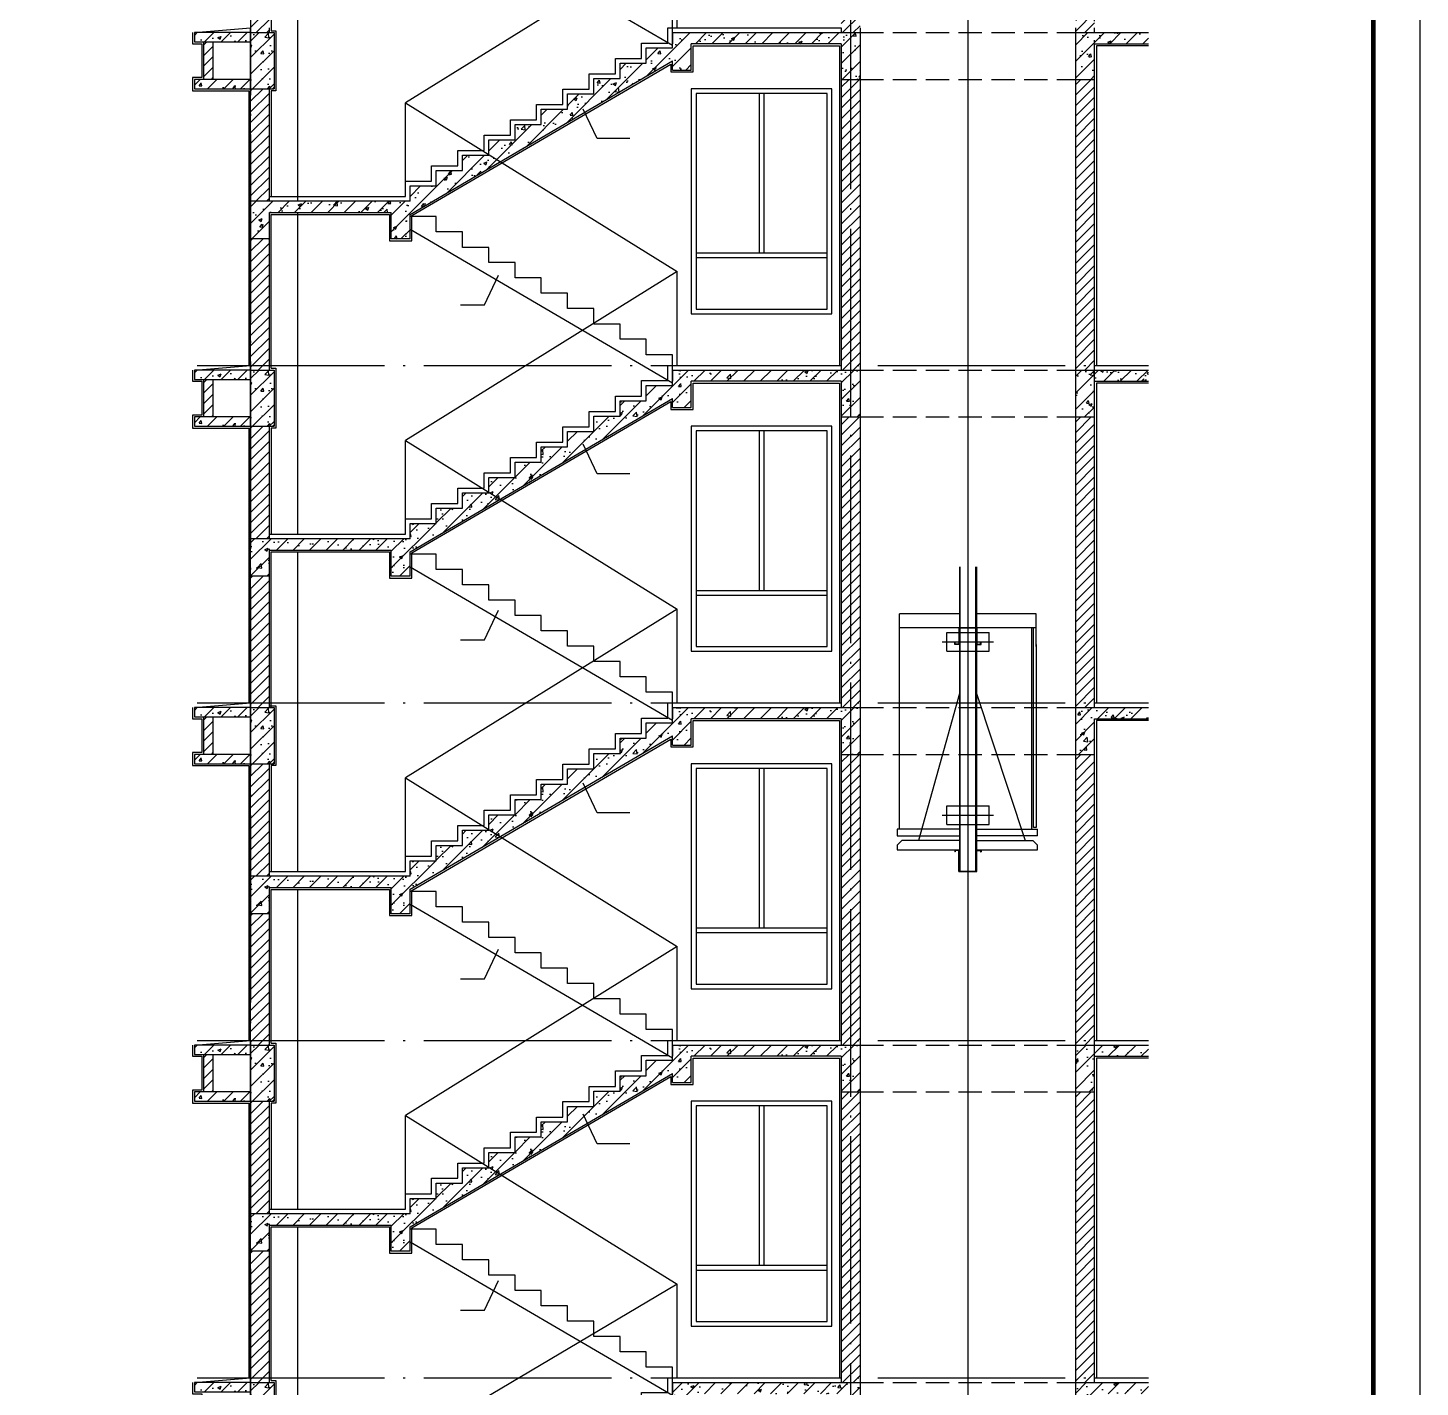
# Model space of a CAD drawing. Extents: x 299218 to 746073, y -331171 to -40619.
# Drawn here: x 615566 to 630416, y -316247 to -301747 of the extents above; entities that cross this region are included whole.
import ezdxf

# ---------------------------------------------------------------- set-up
doc = ezdxf.new("R2010")
doc.units = 0
doc.header["$LTSCALE"] = 1000
doc.header["$MEASUREMENT"] = 0
doc.linetypes.add('DASH', pattern=[0.35, 0.25, -0.1])
doc.linetypes.add('DOTE', pattern=[2.42, 2, -0.2, 0.02, -0.2])
for name, color, linetype in [('DOTE', 1, 'Continuous'), ('FIT', 1, 'Continuous'), ('PUB_TEXT', 7, 'Continuous'), ('PUB_TITLE', 4, 'Continuous'), ('S_STAIR', 2, 'Continuous'), ('WALL', 4, 'Continuous')]:
    doc.layers.add(name, color=color, linetype=linetype)
pattern_1 = [(45, (1249529.02, -253021.1), (-88.388348, 88.388348), []), (50, (1249529.02, -253021.1), (358.63009, -31.37607), [37.5, -412.5]), (355, (1249529.02, -253021.1), (-69.37567, 376.09607), [30, -330]), (100.4514, (1249558.9, -253023.7), (289.2547, 344.71977), [31.8701, -350.57106]), (46.1842, (1249529.02, -252921.1), (533.62052, -82.7595), [56.25, -618.75]), (96.6356, (1249573.5, -252928), (467.33135, 487.05894), [47.80514, -525.8565]), (351.1842, (1249529, -252921.1), (467.33097, 487.0593), [45, -495]), (21, (1249579.02, -252946.1), (298.45353, -201.30945), [37.5, -412.5]), (326, (1249579.02, -252946.1), (121.65767, 362.57502), [30, -330]), (71.4514, (1249603.9, -252962.88), (420.11131, 161.26525), [31.8701, -350.57106]), (37.5, (1249529.02, -253021.1), (6.079928, 166.446927), [0, -326, 0, -335, 0, -331.25]), (7.5, (1249529.02, -253021.1), (131.53477, 197.205856), [0, -191, 0, -318.5, 0, -126.25]), (327.5, (1249417.52, -253021.1), (266.911218, -11.277436), [0, -125, 0, -390, 0, -517.5]), (317.5, (1249367.52, -253021.1), (291.593085, 50.05249), [0, -162.5, 0, -259, 0, -367.5])]
pattern_2 = [(45, (1249529.02, -249421.1), (-88.388348, 88.388348), []), (50, (1249529.02, -249421.1), (358.63009, -31.37607), [37.5, -412.5]), (355, (1249529.02, -249421.1), (-69.37567, 376.09607), [30, -330]), (100.4514, (1249558.9, -249423.7), (289.2547, 344.71977), [31.8701, -350.57106]), (46.1842, (1249529.02, -249321.1), (533.62052, -82.7595), [56.25, -618.75]), (96.6356, (1249573.5, -249328), (467.33135, 487.05894), [47.80514, -525.8565]), (351.1842, (1249529, -249321.1), (467.33097, 487.0593), [45, -495]), (21, (1249579.02, -249346.1), (298.45353, -201.30945), [37.5, -412.5]), (326, (1249579.02, -249346.1), (121.65767, 362.57502), [30, -330]), (71.4514, (1249603.9, -249362.88), (420.11131, 161.26525), [31.8701, -350.57106]), (37.5, (1249529.02, -249421.1), (6.079928, 166.446927), [0, -326, 0, -335, 0, -331.25]), (7.5, (1249529.02, -249421.1), (131.53477, 197.205856), [0, -191, 0, -318.5, 0, -126.25]), (327.5, (1249417.52, -249421.1), (266.911218, -11.277436), [0, -125, 0, -390, 0, -517.5]), (317.5, (1249367.52, -249421.1), (291.593085, 50.05249), [0, -162.5, 0, -259, 0, -367.5])]
pattern_3 = [(45, (1249529.02, -245821.1), (-88.388348, 88.388348), []), (50, (1249529.02, -245821.1), (358.63009, -31.37607), [37.5, -412.5]), (355, (1249529.02, -245821.1), (-69.37567, 376.09607), [30, -330]), (100.4514, (1249558.9, -245823.7), (289.2547, 344.71977), [31.8701, -350.57106]), (46.1842, (1249529.02, -245721.1), (533.62052, -82.7595), [56.25, -618.75]), (96.6356, (1249573.5, -245728), (467.33135, 487.05894), [47.80514, -525.8565]), (351.1842, (1249529, -245721.1), (467.33097, 487.0593), [45, -495]), (21, (1249579.02, -245746.1), (298.45353, -201.30945), [37.5, -412.5]), (326, (1249579.02, -245746.1), (121.65767, 362.57502), [30, -330]), (71.4514, (1249603.9, -245762.88), (420.11131, 161.26525), [31.8701, -350.57106]), (37.5, (1249529.02, -245821.1), (6.079928, 166.446927), [0, -326, 0, -335, 0, -331.25]), (7.5, (1249529.02, -245821.1), (131.53477, 197.205856), [0, -191, 0, -318.5, 0, -126.25]), (327.5, (1249417.52, -245821.1), (266.911218, -11.277436), [0, -125, 0, -390, 0, -517.5]), (317.5, (1249367.52, -245821.1), (291.593085, 50.05249), [0, -162.5, 0, -259, 0, -367.5])]
pattern_4 = [(45, (1249529.02, -242221.1), (-88.388348, 88.388348), []), (50, (1249529.02, -242221.1), (358.63009, -31.37607), [37.5, -412.5]), (355, (1249529.02, -242221.1), (-69.37567, 376.09607), [30, -330]), (100.4514, (1249558.9, -242223.7), (289.2547, 344.71977), [31.8701, -350.57106]), (46.1842, (1249529.02, -242121.1), (533.62052, -82.7595), [56.25, -618.75]), (96.6356, (1249573.5, -242128), (467.33135, 487.05894), [47.80514, -525.8565]), (351.1842, (1249529, -242121.1), (467.33097, 487.0593), [45, -495]), (21, (1249579.02, -242146.1), (298.45353, -201.30945), [37.5, -412.5]), (326, (1249579.02, -242146.1), (121.65767, 362.57502), [30, -330]), (71.4514, (1249603.9, -242162.88), (420.11131, 161.26525), [31.8701, -350.57106]), (37.5, (1249529.02, -242221.1), (6.079928, 166.446927), [0, -326, 0, -335, 0, -331.25]), (7.5, (1249529.02, -242221.1), (131.53477, 197.205856), [0, -191, 0, -318.5, 0, -126.25]), (327.5, (1249417.52, -242221.1), (266.911218, -11.277436), [0, -125, 0, -390, 0, -517.5]), (317.5, (1249367.52, -242221.1), (291.593085, 50.05249), [0, -162.5, 0, -259, 0, -367.5])]
pattern_5 = [(45, (1141337.69, -250485.7), (-88.388348, 88.388348), []), (50, (1141337.7, -250485.7), (358.63009, -31.37607), [37.5, -412.5]), (355, (1141337.7, -250485.7), (-69.37567, 376.09607), [30, -330]), (100.4514, (1141367.58, -250488.32), (289.2547, 344.71977), [31.8701, -350.57106]), (46.1842, (1141337.7, -250385.7), (533.62052, -82.7595), [56.25, -618.75]), (96.6356, (1141382.16, -250392.6), (467.33135, 487.05894), [47.80514, -525.8565]), (351.1842, (1141337.7, -250385.7), (467.331, 487.0593), [45, -495]), (21, (1141387.7, -250410.7), (298.45353, -201.30945), [37.5, -412.5]), (326, (1141387.7, -250410.7), (121.65767, 362.57502), [30, -330]), (71.4514, (1141412.56, -250427.48), (420.11131, 161.26525), [31.8701, -350.57106]), (37.5, (1141337.69, -250485.7), (6.079928, 166.446927), [0, -326, 0, -335, 0, -331.25]), (7.5, (1141337.69, -250485.7), (131.53477, 197.205856), [0, -191, 0, -318.5, 0, -126.25]), (327.5, (1141226.19, -250485.7), (266.911218, -11.277436), [0, -125, 0, -390, 0, -517.5]), (317.5, (1141176.2, -250485.7), (291.59308, 50.05249), [0, -162.5, 0, -259, 0, -367.5])]
pattern_6 = [(45, (1141337.69, -250485.706), (-56.126601, 56.126601), [])]
pattern_7 = [(45, (1141337.69, -254085.7), (-88.388348, 88.388348), []), (50, (1141337.7, -254085.7), (358.63009, -31.37607), [37.5, -412.5]), (355, (1141337.7, -254085.7), (-69.37567, 376.09607), [30, -330]), (100.4514, (1141367.58, -254088.32), (289.2547, 344.71977), [31.8701, -350.57106]), (46.1842, (1141337.7, -253985.7), (533.62052, -82.7595), [56.25, -618.75]), (96.6356, (1141382.16, -253992.6), (467.33135, 487.05894), [47.80514, -525.8565]), (351.1842, (1141337.7, -253985.7), (467.331, 487.0593), [45, -495]), (21, (1141387.7, -254010.7), (298.45353, -201.30945), [37.5, -412.5]), (326, (1141387.7, -254010.7), (121.65767, 362.57502), [30, -330]), (71.4514, (1141412.56, -254027.48), (420.11131, 161.26525), [31.8701, -350.57106]), (37.5, (1141337.69, -254085.7), (6.079928, 166.446927), [0, -326, 0, -335, 0, -331.25]), (7.5, (1141337.69, -254085.7), (131.53477, 197.205856), [0, -191, 0, -318.5, 0, -126.25]), (327.5, (1141226.19, -254085.7), (266.911218, -11.277436), [0, -125, 0, -390, 0, -517.5]), (317.5, (1141176.2, -254085.7), (291.59308, 50.05249), [0, -162.5, 0, -259, 0, -367.5])]
pattern_8 = [(45, (1141337.69, -246885.706), (-56.126601, 56.126601), [])]
pattern_9 = [(45, (1141337.69, -243285.706), (-56.126601, 56.126601), [])]
pattern_10 = [(45, (1141337.69, -239685.706), (-56.126601, 56.126601), [])]
pattern_11 = [(45, (1141337.69, -236085.706), (-56.126601, 56.126601), [])]

# ---------------------------------------------------------------- blocks, each defined once
blk = doc.blocks.new('T22')
h = blk.add_hatch()
h.set_pattern_fill('ANSI31', color=8, scale=50)
h.set_pattern_definition(pattern_11)
h.paths.add_polyline_path([(612475, -297727), (612275, -297727), (612275, -300777), (612275, -300827), (612475, -300827), (612475, -300777)])
h = blk.add_hatch()
h.set_pattern_fill('ANSI31', color=8, scale=50)
h.set_pattern_definition(pattern_11)
h.paths.add_polyline_path([(614975, -297727), (614775, -297727), (614775, -300777), (614775, -300827), (614975, -300827), (614975, -300777)])
h = blk.add_hatch()
h.set_pattern_fill('ANSI31', color=8, scale=50)
h.set_pattern_definition(pattern_6)
h.paths.add_polyline_path([(606175, -299427), (605975, -299427), (605975, -300777), (605975, -300827), (606175, -300827), (606175, -300777)])
h = blk.add_hatch()
h.set_pattern_fill('钢筋混凝土', color=8, scale=50)
h.set_pattern_definition(pattern_4)
h.paths.add_polyline_path([(605375, -300827), (605975, -300827), (605975, -300927), (605375, -300927)])
h = blk.add_hatch()
h.set_pattern_fill('钢筋混凝土', color=8, scale=50)
h.set_pattern_definition(pattern_5)
h.paths.add_polyline_path([(606225, -300827), (605975, -300827), (605975, -300927), (605975, -301427), (606225, -301427)])
h = blk.add_hatch()
h.set_pattern_fill('钢筋混凝土', color=8, scale=50)
h.set_pattern_definition(pattern_5)
h.paths.add_polyline_path([(607675, -302766), (610475, -301129), (610475, -301227), (610675, -301227), (610675, -300947), (612275, -300947), (612275, -301327), (612475, -301327), (612475, -300827), (612275, -300827), (610475, -300827), (610475, -300947), (610475, -300990), (610195, -300990), (610195, -301154), (609915, -301154), (609915, -301318), (609635, -301318), (609635, -301481), (609355, -301481), (609355, -301645), (609075, -301645), (609075, -301808), (608795, -301808), (608795, -301972), (608515, -301972), (608515, -302136), (608235, -302136), (608235, -302299), (607955, -302299), (607955, -302463), (607675, -302463), (607675, -302627), (606175, -302627), (605975, -302627), (605975, -303027), (606175, -303027), (606175, -302747), (607475, -302747), (607475, -303027), (607675, -303027)])
h = blk.add_hatch()
h.set_pattern_fill('钢筋混凝土', color=8, scale=50)
h.set_pattern_definition(pattern_5)
h.paths.add_polyline_path([(614975, -300947), (615552, -300947), (615552, -300827), (614975, -300827), (614775, -300827), (614775, -301327), (614975, -301327)])
h = blk.add_hatch()
h.set_pattern_fill('ANSI31', color=8, scale=50)
h.set_pattern_definition([(45, (1249529.02, -242221.1), (-56.126601, 56.126601), [])])
h.paths.add_polyline_path([(605475, -300927), (605575, -300927), (605575, -301327), (605475, -301327)])
h = blk.add_hatch()
h.set_pattern_fill('钢筋混凝土', color=8, scale=50)
h.set_pattern_definition(pattern_4)
h.paths.add_polyline_path([(605375, -301327), (605975, -301327), (605975, -301427), (605375, -301427)])
h = blk.add_hatch()
h.set_pattern_fill('ANSI31', color=8, scale=50)
h.set_pattern_definition(pattern_6)
h.paths.add_polyline_path([(606175, -301427), (605975, -301427), (605975, -302627), (606175, -302627)])
h = blk.add_hatch()
h.set_pattern_fill('ANSI31', color=8, scale=50)
h.set_pattern_definition(pattern_10)
h.paths.add_polyline_path([(612475, -301327), (612275, -301327), (612275, -304377), (612275, -304427), (612475, -304427), (612475, -304377)])
h = blk.add_hatch()
h.set_pattern_fill('ANSI31', color=8, scale=50)
h.set_pattern_definition(pattern_10)
h.paths.add_polyline_path([(614975, -301327), (614775, -301327), (614775, -304377), (614775, -304427), (614975, -304427), (614975, -304377)])
h = blk.add_hatch()
h.set_pattern_fill('ANSI31', color=8, scale=50)
h.set_pattern_definition([(45, (1141337.69, -252085.786), (-56.126601, 56.126601), [])])
h.paths.add_polyline_path([(606175, -303027), (605975, -303027), (605975, -304427), (606175, -304427)])
h = blk.add_hatch()
h.set_pattern_fill('钢筋混凝土', color=8, scale=50)
h.set_pattern_definition(pattern_3)
h.paths.add_polyline_path([(605375, -304427), (605975, -304427), (605975, -304527), (605375, -304527)])
h = blk.add_hatch()
h.set_pattern_fill('ANSI31', color=8, scale=50)
h.set_pattern_definition([(45, (1249529.02, -245821.1), (-56.126601, 56.126601), [])])
h.paths.add_polyline_path([(605475, -304527), (605575, -304527), (605575, -304927), (605475, -304927)])
h = blk.add_hatch()
h.set_pattern_fill('钢筋混凝土', color=8, scale=50)
h.set_pattern_definition([(45, (1141337.69, -243285.7), (-88.388348, 88.388348), []), (50, (1141337.7, -243285.7), (358.63009, -31.37607), [37.5, -412.5]), (355, (1141337.7, -243285.7), (-69.37567, 376.09607), [30, -330]), (100.4514, (1141367.58, -243288.32), (289.2547, 344.71977), [31.8701, -350.57106]), (46.1842, (1141337.7, -243185.7), (533.62052, -82.7595), [56.25, -618.75]), (96.6356, (1141382.16, -243192.6), (467.33135, 487.05894), [47.80514, -525.8565]), (351.1842, (1141337.7, -243185.7), (467.331, 487.0593), [45, -495]), (21, (1141387.7, -243210.7), (298.45353, -201.30945), [37.5, -412.5]), (326, (1141387.7, -243210.7), (121.65767, 362.57502), [30, -330]), (71.4514, (1141412.56, -243227.48), (420.11131, 161.26525), [31.8701, -350.57106]), (37.5, (1141337.69, -243285.7), (6.079928, 166.446927), [0, -326, 0, -335, 0, -331.25]), (7.5, (1141337.69, -243285.7), (131.53477, 197.205856), [0, -191, 0, -318.5, 0, -126.25]), (327.5, (1141226.19, -243285.7), (266.911218, -11.277436), [0, -125, 0, -390, 0, -517.5]), (317.5, (1141176.2, -243285.7), (291.59308, 50.05249), [0, -162.5, 0, -259, 0, -367.5])])
h.paths.add_polyline_path([(610475, -304729), (610475, -304827), (610675, -304827), (610675, -304547), (612275, -304547), (612275, -304927), (612475, -304927), (612475, -304427), (612275, -304427), (610475, -304427), (610475, -304547), (610475, -304590), (610195, -304590), (610195, -304754), (609915, -304754), (609915, -304918), (609635, -304918), (609635, -305081), (609355, -305081), (609355, -305245), (609075, -305245), (609075, -305408), (608795, -305408), (608795, -305572), (608515, -305572), (608515, -305736), (608235, -305736), (608235, -305899), (607955, -305899), (607955, -306063), (607675, -306063), (607675, -306227), (606175, -306227), (605975, -306227), (605975, -306627), (606175, -306627), (606175, -306347), (607475, -306347), (607475, -306627), (607675, -306627), (607675, -306366)])
h = blk.add_hatch()
h.set_pattern_fill('钢筋混凝土', color=8, scale=50)
h.set_pattern_definition(pattern_7)
h.paths.add_polyline_path([(606225, -304427), (605975, -304427), (605975, -304527), (605975, -305027), (606225, -305027)])
h = blk.add_hatch()
h.set_pattern_fill('钢筋混凝土', color=8, scale=50)
h.set_pattern_definition(pattern_5)
h.paths.add_polyline_path([(614975, -304547), (615552, -304547), (615552, -304427), (614975, -304427), (614775, -304427), (614775, -304927), (614975, -304927)])
h = blk.add_hatch()
h.set_pattern_fill('钢筋混凝土', color=8, scale=50)
h.set_pattern_definition(pattern_3)
h.paths.add_polyline_path([(605375, -304927), (605975, -304927), (605975, -305027), (605375, -305027)])
h = blk.add_hatch()
h.set_pattern_fill('ANSI31', color=8, scale=50)
h.set_pattern_definition(pattern_9)
h.paths.add_polyline_path([(612475, -304927), (612275, -304927), (612275, -307977), (612275, -308027), (612475, -308027), (612475, -307977)])
h = blk.add_hatch()
h.set_pattern_fill('ANSI31', color=8, scale=50)
h.set_pattern_definition(pattern_9)
h.paths.add_polyline_path([(614975, -304927), (614775, -304927), (614775, -307977), (614775, -308027), (614975, -308027), (614975, -307977)])
h = blk.add_hatch()
h.set_pattern_fill('ANSI31', color=8, scale=50)
h.set_pattern_definition([(45, (1141337.69, -254085.706), (-56.126601, 56.126601), [])])
h.paths.add_polyline_path([(606175, -305027), (605975, -305027), (605975, -306227), (606175, -306227)])
h = blk.add_hatch()
h.set_pattern_fill('ANSI31', color=8, scale=50)
h.set_pattern_definition([(45, (1141337.69, -255685.786), (-56.126601, 56.126601), [])])
h.paths.add_polyline_path([(606175, -306627), (605975, -306627), (605975, -308027), (606175, -308027)])
h = blk.add_hatch()
h.set_pattern_fill('钢筋混凝土', color=8, scale=50)
h.set_pattern_definition(pattern_2)
h.paths.add_polyline_path([(605375, -308027), (605975, -308027), (605975, -308127), (605375, -308127)])
h = blk.add_hatch()
h.set_pattern_fill('ANSI31', color=8, scale=50)
h.set_pattern_definition([(45, (1249529.02, -249421.1), (-56.126601, 56.126601), [])])
h.paths.add_polyline_path([(605475, -308127), (605575, -308127), (605575, -308527), (605475, -308527)])
h = blk.add_hatch()
h.set_pattern_fill('钢筋混凝土', color=8, scale=50)
h.set_pattern_definition([(45, (1141337.69, -246885.7), (-88.388348, 88.388348), []), (50, (1141337.7, -246885.7), (358.63009, -31.37607), [37.5, -412.5]), (355, (1141337.7, -246885.7), (-69.37567, 376.09607), [30, -330]), (100.4514, (1141367.58, -246888.32), (289.2547, 344.71977), [31.8701, -350.57106]), (46.1842, (1141337.7, -246785.7), (533.62052, -82.7595), [56.25, -618.75]), (96.6356, (1141382.16, -246792.6), (467.33135, 487.05894), [47.80514, -525.8565]), (351.1842, (1141337.7, -246785.7), (467.331, 487.0593), [45, -495]), (21, (1141387.7, -246810.7), (298.45353, -201.30945), [37.5, -412.5]), (326, (1141387.7, -246810.7), (121.65767, 362.57502), [30, -330]), (71.4514, (1141412.56, -246827.48), (420.11131, 161.26525), [31.8701, -350.57106]), (37.5, (1141337.69, -246885.7), (6.079928, 166.446927), [0, -326, 0, -335, 0, -331.25]), (7.5, (1141337.69, -246885.7), (131.53477, 197.205856), [0, -191, 0, -318.5, 0, -126.25]), (327.5, (1141226.19, -246885.7), (266.911218, -11.277436), [0, -125, 0, -390, 0, -517.5]), (317.5, (1141176.2, -246885.7), (291.59308, 50.05249), [0, -162.5, 0, -259, 0, -367.5])])
h.paths.add_polyline_path([(610475, -308329), (610475, -308427), (610675, -308427), (610675, -308147), (612275, -308147), (612275, -308527), (612475, -308527), (612475, -308027), (612275, -308027), (610475, -308027), (610475, -308147), (610475, -308190), (610195, -308190), (610195, -308354), (609915, -308354), (609915, -308518), (609635, -308518), (609635, -308681), (609355, -308681), (609355, -308845), (609075, -308845), (609075, -309008), (608795, -309008), (608795, -309172), (608515, -309172), (608515, -309336), (608235, -309336), (608235, -309499), (607955, -309499), (607955, -309663), (607675, -309663), (607675, -309827), (606175, -309827), (605975, -309827), (605975, -310227), (606175, -310227), (606175, -309947), (607475, -309947), (607475, -310227), (607675, -310227), (607675, -309966)])
h = blk.add_hatch()
h.set_pattern_fill('钢筋混凝土', color=8, scale=50)
h.set_pattern_definition([(45, (1141337.69, -257685.7), (-88.388348, 88.388348), []), (50, (1141337.7, -257685.7), (358.63009, -31.37607), [37.5, -412.5]), (355, (1141337.7, -257685.7), (-69.37567, 376.09607), [30, -330]), (100.4514, (1141367.58, -257688.32), (289.2547, 344.71977), [31.8701, -350.57106]), (46.1842, (1141337.7, -257585.7), (533.62052, -82.7595), [56.25, -618.75]), (96.6356, (1141382.16, -257592.6), (467.33135, 487.05894), [47.80514, -525.8565]), (351.1842, (1141337.7, -257585.7), (467.331, 487.0593), [45, -495]), (21, (1141387.7, -257610.7), (298.45353, -201.30945), [37.5, -412.5]), (326, (1141387.7, -257610.7), (121.65767, 362.57502), [30, -330]), (71.4514, (1141412.56, -257627.48), (420.11131, 161.26525), [31.8701, -350.57106]), (37.5, (1141337.69, -257685.7), (6.079928, 166.446927), [0, -326, 0, -335, 0, -331.25]), (7.5, (1141337.69, -257685.7), (131.53477, 197.205856), [0, -191, 0, -318.5, 0, -126.25]), (327.5, (1141226.19, -257685.7), (266.911218, -11.277436), [0, -125, 0, -390, 0, -517.5]), (317.5, (1141176.2, -257685.7), (291.59308, 50.05249), [0, -162.5, 0, -259, 0, -367.5])])
h.paths.add_polyline_path([(606225, -308027), (605975, -308027), (605975, -308127), (605975, -308627), (606225, -308627)])
h = blk.add_hatch()
h.set_pattern_fill('钢筋混凝土', color=8, scale=50)
h.set_pattern_definition(pattern_5)
h.paths.add_polyline_path([(614975, -308147), (615552, -308147), (615552, -308027), (614975, -308027), (614775, -308027), (614775, -308527), (614975, -308527)])
h = blk.add_hatch()
h.set_pattern_fill('钢筋混凝土', color=8, scale=50)
h.set_pattern_definition(pattern_2)
h.paths.add_polyline_path([(605375, -308527), (605975, -308527), (605975, -308627), (605375, -308627)])
h = blk.add_hatch()
h.set_pattern_fill('ANSI31', color=8, scale=50)
h.set_pattern_definition(pattern_8)
h.paths.add_polyline_path([(612475, -308527), (612275, -308527), (612275, -311577), (612275, -311627), (612475, -311627), (612475, -311577)])
h = blk.add_hatch()
h.set_pattern_fill('ANSI31', color=8, scale=50)
h.set_pattern_definition(pattern_8)
h.paths.add_polyline_path([(614975, -308527), (614775, -308527), (614775, -311577), (614775, -311627), (614975, -311627), (614975, -311577)])
h = blk.add_hatch()
h.set_pattern_fill('ANSI31', color=8, scale=50)
h.set_pattern_definition([(45, (1141337.69, -257685.706), (-56.126601, 56.126601), [])])
h.paths.add_polyline_path([(606175, -308627), (605975, -308627), (605975, -309827), (606175, -309827)])
h = blk.add_hatch()
h.set_pattern_fill('ANSI31', color=8, scale=50)
h.set_pattern_definition([(45, (1141337.69, -259285.786), (-56.126601, 56.126601), [])])
h.paths.add_polyline_path([(606175, -310227), (605975, -310227), (605975, -311627), (606175, -311627)])
h = blk.add_hatch()
h.set_pattern_fill('钢筋混凝土', color=8, scale=50)
h.set_pattern_definition(pattern_1)
h.paths.add_polyline_path([(605375, -311627), (605975, -311627), (605975, -311727), (605375, -311727)])
h = blk.add_hatch()
h.set_pattern_fill('钢筋混凝土', color=8, scale=50)
h.set_pattern_definition(pattern_5)
h.paths.add_polyline_path([(610475, -311929), (610475, -312027), (610675, -312027), (610675, -311747), (612275, -311747), (612275, -312127), (612475, -312127), (612475, -311627), (612275, -311627), (610475, -311627), (610475, -311747), (610475, -311790), (610195, -311790), (610195, -311954), (609915, -311954), (609915, -312118), (609635, -312118), (609635, -312281), (609355, -312281), (609355, -312445), (609075, -312445), (609075, -312608), (608795, -312608), (608795, -312772), (608515, -312772), (608515, -312936), (608235, -312936), (608235, -313099), (607955, -313099), (607955, -313263), (607675, -313263), (607675, -313427), (606175, -313427), (605975, -313427), (605975, -313827), (606175, -313827), (606175, -313547), (607475, -313547), (607475, -313827), (607675, -313827), (607675, -313566)])
h = blk.add_hatch()
h.set_pattern_fill('钢筋混凝土', color=8, scale=50)
h.set_pattern_definition([(45, (1141337.69, -261285.7), (-88.388348, 88.388348), []), (50, (1141337.7, -261285.7), (358.63009, -31.37607), [37.5, -412.5]), (355, (1141337.7, -261285.7), (-69.37567, 376.09607), [30, -330]), (100.4514, (1141367.58, -261288.32), (289.2547, 344.71977), [31.8701, -350.57106]), (46.1842, (1141337.7, -261185.7), (533.62052, -82.7595), [56.25, -618.75]), (96.6356, (1141382.16, -261192.6), (467.33135, 487.05894), [47.80514, -525.8565]), (351.1842, (1141337.7, -261185.7), (467.331, 487.0593), [45, -495]), (21, (1141387.7, -261210.7), (298.45353, -201.30945), [37.5, -412.5]), (326, (1141387.7, -261210.7), (121.65767, 362.57502), [30, -330]), (71.4514, (1141412.56, -261227.48), (420.11131, 161.26525), [31.8701, -350.57106]), (37.5, (1141337.69, -261285.7), (6.079928, 166.446927), [0, -326, 0, -335, 0, -331.25]), (7.5, (1141337.69, -261285.7), (131.53477, 197.205856), [0, -191, 0, -318.5, 0, -126.25]), (327.5, (1141226.19, -261285.7), (266.911218, -11.277436), [0, -125, 0, -390, 0, -517.5]), (317.5, (1141176.2, -261285.7), (291.59308, 50.05249), [0, -162.5, 0, -259, 0, -367.5])])
h.paths.add_polyline_path([(606225, -311627), (605975, -311627), (605975, -311727), (605975, -312227), (606225, -312227)])
h = blk.add_hatch()
h.set_pattern_fill('钢筋混凝土', color=8, scale=50)
h.set_pattern_definition(pattern_5)
h.paths.add_polyline_path([(614975, -311747), (615552, -311747), (615552, -311627), (614975, -311627), (614775, -311627), (614775, -312127), (614975, -312127)])
h = blk.add_hatch()
h.set_pattern_fill('ANSI31', color=8, scale=50)
h.set_pattern_definition([(45, (1249529.02, -253021.1), (-56.126601, 56.126601), [])])
h.paths.add_polyline_path([(605475, -311727), (605575, -311727), (605575, -312127), (605475, -312127)])
h = blk.add_hatch()
h.set_pattern_fill('钢筋混凝土', color=8, scale=50)
h.set_pattern_definition(pattern_1)
h.paths.add_polyline_path([(605375, -312127), (605975, -312127), (605975, -312227), (605375, -312227)])
h = blk.add_hatch()
h.set_pattern_fill('ANSI31', color=8, scale=50)
h.set_pattern_definition(pattern_6)
h.paths.add_polyline_path([(612475, -312127), (612275, -312127), (612275, -315177), (612275, -315227), (612475, -315227), (612475, -315177)])
h = blk.add_hatch()
h.set_pattern_fill('ANSI31', color=8, scale=50)
h.set_pattern_definition(pattern_6)
h.paths.add_polyline_path([(614975, -312127), (614775, -312127), (614775, -315177), (614775, -315227), (614975, -315227), (614975, -315177)])
h = blk.add_hatch()
h.set_pattern_fill('ANSI31', color=8, scale=50)
h.set_pattern_definition([(45, (1141337.69, -261285.706), (-56.126601, 56.126601), [])])
h.paths.add_polyline_path([(606175, -312227), (605975, -312227), (605975, -313427), (606175, -313427)])
h = blk.add_hatch()
h.set_pattern_fill('ANSI31', color=8, scale=50)
h.set_pattern_definition([(45, (1141337.69, -262885.786), (-56.126601, 56.126601), [])])
h.paths.add_polyline_path([(606175, -313827), (605975, -313827), (605975, -315227), (606175, -315227)])
h = blk.add_hatch()
h.set_pattern_fill('钢筋混凝土', color=8, scale=50)
h.set_pattern_definition([(45, (1249529.02, -256621.1), (-88.388348, 88.388348), []), (50, (1249529.02, -256621.1), (358.63009, -31.37607), [37.5, -412.5]), (355, (1249529.02, -256621.1), (-69.37567, 376.09607), [30, -330]), (100.4514, (1249558.9, -256623.7), (289.2547, 344.71977), [31.8701, -350.57106]), (46.1842, (1249529.02, -256521.1), (533.62052, -82.7595), [56.25, -618.75]), (96.6356, (1249573.5, -256528), (467.33135, 487.05894), [47.80514, -525.8565]), (351.1842, (1249529, -256521.1), (467.33097, 487.0593), [45, -495]), (21, (1249579.02, -256546.1), (298.45353, -201.30945), [37.5, -412.5]), (326, (1249579.02, -256546.1), (121.65767, 362.57502), [30, -330]), (71.4514, (1249603.9, -256562.88), (420.11131, 161.26525), [31.8701, -350.57106]), (37.5, (1249529.02, -256621.1), (6.079928, 166.446927), [0, -326, 0, -335, 0, -331.25]), (7.5, (1249529.02, -256621.1), (131.53477, 197.205856), [0, -191, 0, -318.5, 0, -126.25]), (327.5, (1249417.52, -256621.1), (266.911218, -11.277436), [0, -125, 0, -390, 0, -517.5]), (317.5, (1249367.52, -256621.1), (291.593085, 50.05249), [0, -162.5, 0, -259, 0, -367.5])])
h.paths.add_polyline_path([(605375, -315227), (605975, -315227), (605975, -315327), (605375, -315327)])
h = blk.add_hatch()
h.set_pattern_fill('钢筋混凝土', color=8, scale=50)
h.set_pattern_definition([(45, (1141337.69, -264885.7), (-88.388348, 88.388348), []), (50, (1141337.7, -264885.7), (358.63009, -31.37607), [37.5, -412.5]), (355, (1141337.7, -264885.7), (-69.37567, 376.09607), [30, -330]), (100.4514, (1141367.58, -264888.32), (289.2547, 344.71977), [31.8701, -350.57106]), (46.1842, (1141337.7, -264785.7), (533.62052, -82.7595), [56.25, -618.75]), (96.6356, (1141382.16, -264792.6), (467.33135, 487.05894), [47.80514, -525.8565]), (351.1842, (1141337.7, -264785.7), (467.331, 487.0593), [45, -495]), (21, (1141387.7, -264810.7), (298.45353, -201.30945), [37.5, -412.5]), (326, (1141387.7, -264810.7), (121.65767, 362.57502), [30, -330]), (71.4514, (1141412.56, -264827.48), (420.11131, 161.26525), [31.8701, -350.57106]), (37.5, (1141337.69, -264885.7), (6.079928, 166.446927), [0, -326, 0, -335, 0, -331.25]), (7.5, (1141337.69, -264885.7), (131.53477, 197.205856), [0, -191, 0, -318.5, 0, -126.25]), (327.5, (1141226.19, -264885.7), (266.911218, -11.277436), [0, -125, 0, -390, 0, -517.5]), (317.5, (1141176.2, -264885.7), (291.59308, 50.05249), [0, -162.5, 0, -259, 0, -367.5])])
h.paths.add_polyline_path([(606225, -315227), (605975, -315227), (605975, -315327), (605975, -315827), (606225, -315827)])
h = blk.add_hatch()
h.set_pattern_fill('钢筋混凝土', color=8, scale=50)
h.set_pattern_definition(pattern_5)
h.paths.add_polyline_path([(610475, -315519), (610475, -315627), (610675, -315627), (610675, -315347), (612275, -315347), (612275, -315727), (612475, -315727), (612475, -315227), (612275, -315227), (610475, -315227), (610475, -315347), (610475, -315382), (610195, -315382), (610195, -315537), (609915, -315537), (609915, -315692), (609635, -315692), (609635, -315847), (609355, -315847), (609355, -316003), (609075, -316003), (609075, -316158), (608795, -316158), (608795, -316313), (608515, -316313), (608515, -316468), (608235, -316468), (608235, -316623), (607955, -316623), (607955, -316779), (606175, -316779), (606175, -316779), (605975, -316779), (605975, -317277), (606175, -317277), (606175, -316899), (607755, -316899), (607755, -317179), (607955, -317179), (607955, -316916)])
h = blk.add_hatch()
h.set_pattern_fill('钢筋混凝土', color=8, scale=50)
h.set_pattern_definition(pattern_7)
h.paths.add_polyline_path([(614975, -315347), (615552, -315347), (615552, -315227), (614975, -315227), (614775, -315227), (614775, -315727), (614975, -315727)])
for p, q in [((606475, -299147), (606475, -302627)), ((606475, -302747), (606475, -306177)), ((606475, -306367), (606475, -309777)), ((606475, -309967), (606475, -313377)), ((606475, -313567), (606475, -316729))]:
    blk.add_line(p, q)
at = {"color": 3}
for p, q in [((610525, -299777), (607625, -301577)), ((610525, -300777), (610525, -299777)), ((607625, -302577), (607625, -301577)), ((607625, -301577), (610525, -303377)), ((610525, -303377), (607625, -305177)), ((610525, -304377), (610525, -303377)), ((607625, -306177), (607625, -305177)), ((607625, -305177), (610525, -306977)), ((610525, -306977), (607625, -308777)), ((610525, -307977), (610525, -306977)), ((607625, -309777), (607625, -308777)), ((607625, -308777), (610525, -310577)), ((610525, -310577), (607625, -312377)), ((610525, -311577), (610525, -310577)), ((607625, -313377), (607625, -312377)), ((607625, -312377), (610525, -314177)), ((610525, -314177), (607905, -315729)), ((610525, -315177), (610525, -314177))]:
    blk.add_line(p, q, dxfattribs=at)
at = {"color": 8, "linetype": 'DASH'}
for p, q in [((612475, -300827), (614775, -300827)), ((612475, -301327), (614775, -301327)), ((612475, -304427), (614775, -304427)), ((612475, -304927), (614775, -304927)), ((612475, -308027), (614775, -308027)), ((612475, -308527), (614775, -308527)), ((612475, -311627), (614775, -311627)), ((612475, -312127), (614775, -312127)), ((612475, -315227), (614775, -315227))]:
    blk.add_line(p, q, dxfattribs=at)
at = {"color": 4}
for p, q in [((611400, -301477), (611400, -303177)), ((611450, -301477), (611450, -303177)), ((610725, -303177), (612125, -303177)), ((610725, -303227), (612125, -303227)), ((611400, -305077), (611400, -306777)), ((611450, -305077), (611450, -306777)), ((610725, -306777), (612125, -306777)), ((610725, -306827), (612125, -306827)), ((611400, -308677), (611400, -310377)), ((611450, -308677), (611450, -310377)), ((610725, -310377), (612125, -310377)), ((610725, -310427), (612125, -310427)), ((611400, -312277), (611400, -313977)), ((611450, -312277), (611450, -313977)), ((610725, -313977), (612125, -313977)), ((610725, -314027), (612125, -314027))]:
    blk.add_line(p, q, dxfattribs=at)
at = {"color": 8}
for points in [[(606195, -299167), (606195, -300807), (606245, -300807), (606245, -301447), (606195, -301447), (606195, -302577)], [(605355, -300827), (605355, -300947), (605455, -300947), (605455, -301307), (605355, -301307), (605355, -301447), (605955, -301447), (605955, -304377)], [(606175, -302577), (607625, -302577), (607625, -302413), (607905, -302413), (607905, -302249), (608185, -302249), (608185, -302086), (608465, -302086), (608465, -301922), (608745, -301922), (608745, -301758), (609025, -301758), (609025, -301595), (609305, -301595), (609305, -301431), (609585, -301431), (609585, -301268), (609865, -301268), (609865, -301104), (610145, -301104), (610145, -300940), (610425, -300940), (610425, -300777), (612275, -300777)], [(606195, -304407), (606195, -302767), (607455, -302767), (607455, -303047), (607695, -303047), (607695, -302777), (610455, -301164), (610455, -301247), (610695, -301247), (610695, -300967), (612255, -300967), (612255, -304377)], [(615552, -300967), (614995, -300967), (614995, -304377)], [(606175, -306177), (607625, -306177), (607625, -306013), (607905, -306013), (607905, -305849), (608185, -305849), (608185, -305686), (608465, -305686), (608465, -305522), (608745, -305522), (608745, -305358), (609025, -305358), (609025, -305195), (609305, -305195), (609305, -305031), (609585, -305031), (609585, -304868), (609865, -304868), (609865, -304704), (610145, -304704), (610145, -304540), (610425, -304540), (610425, -304377), (612275, -304377)], [(606195, -304407), (606245, -304407), (606245, -305047), (606195, -305047), (606195, -306177)], [(614975, -304377), (615552, -304377)], [(605355, -304427), (605355, -304547), (605455, -304547), (605455, -304907), (605355, -304907), (605355, -305047), (605955, -305047), (605955, -307977)], [(606195, -308027), (606195, -306367), (607455, -306367), (607455, -306647), (607695, -306647), (607695, -306377), (610455, -304764), (610455, -304847), (610695, -304847), (610695, -304567), (612255, -304567), (612255, -307977)], [(615552, -304567), (614995, -304567), (614995, -307977)], [(606175, -309777), (607625, -309777), (607625, -309613), (607905, -309613), (607905, -309449), (608185, -309449), (608185, -309286), (608465, -309286), (608465, -309122), (608745, -309122), (608745, -308958), (609025, -308958), (609025, -308795), (609305, -308795), (609305, -308631), (609585, -308631), (609585, -308468), (609865, -308468), (609865, -308304), (610145, -308304), (610145, -308140), (610425, -308140), (610425, -307977), (612275, -307977)], [(614975, -307977), (615552, -307977)], [(605355, -308027), (605355, -308147), (605455, -308147), (605455, -308507), (605355, -308507), (605355, -308647), (605955, -308647), (605955, -311577)], [(606175, -308007), (606245, -308007), (606245, -308647), (606195, -308647), (606195, -309777)], [(606195, -311607), (606195, -309967), (607455, -309967), (607455, -310247), (607695, -310247), (607695, -309977), (610455, -308364), (610455, -308447), (610695, -308447), (610695, -308167), (612255, -308167), (612255, -311577)], [(615552, -308167), (614995, -308167), (614995, -311577)], [(605355, -311627), (605355, -311747), (605455, -311747), (605455, -312107), (605355, -312107), (605355, -312247), (605955, -312247), (605955, -315177)], [(606175, -313377), (607625, -313377), (607625, -313213), (607905, -313213), (607905, -313049), (608185, -313049), (608185, -312886), (608465, -312886), (608465, -312722), (608745, -312722), (608745, -312558), (609025, -312558), (609025, -312395), (609305, -312395), (609305, -312231), (609585, -312231), (609585, -312068), (609865, -312068), (609865, -311904), (610145, -311904), (610145, -311740), (610425, -311740), (610425, -311577), (612275, -311577)], [(606195, -311607), (606245, -311607), (606245, -312247), (606195, -312247), (606195, -313377)], [(614975, -311577), (615552, -311577)], [(606195, -315207), (606195, -313567), (607455, -313567), (607455, -313847), (607695, -313847), (607695, -313577), (610455, -311964), (610455, -312047), (610695, -312047), (610695, -311767), (612255, -311767), (612255, -315177)], [(615552, -311767), (614995, -311767), (614995, -315177)], [(605355, -315227), (605355, -315347), (605455, -315347), (605455, -315707), (605355, -315707), (605355, -315847), (605955, -315847), (605955, -316827)], [(606175, -316729), (607905, -316729), (607905, -316573), (608185, -316573), (608185, -316418), (608465, -316418), (608465, -316263), (608745, -316263), (608745, -316108), (609025, -316108), (609025, -315953), (609305, -315953), (609305, -315797), (609585, -315797), (609585, -315642), (609865, -315642), (609865, -315487), (610145, -315487), (610145, -315332), (610425, -315332), (610425, -315177), (612275, -315177)], [(606195, -315207), (606245, -315207), (606245, -315847), (606195, -315847), (606195, -316729)], [(614975, -315177), (615552, -315177)]]:
    blk.add_lwpolyline(points, dxfattribs=at)
at = {"color": 2}
for points in [[(612175, -301427), (610675, -301427), (610675, -303827), (612175, -303827)], [(612175, -305027), (610675, -305027), (610675, -307427), (612175, -307427)], [(612175, -308627), (610675, -308627), (610675, -311027), (612175, -311027)], [(612175, -312227), (610675, -312227), (610675, -314627), (612175, -314627)]]:
    blk.add_lwpolyline(points, close=True, dxfattribs=at)
at = {"color": 4}
for points in [[(612125, -301477), (610725, -301477), (610725, -303777), (612125, -303777)], [(612125, -305077), (610725, -305077), (610725, -307377), (612125, -307377)], [(612125, -308677), (610725, -308677), (610725, -310977), (612125, -310977)], [(612125, -312277), (610725, -312277), (610725, -314577), (612125, -314577)]]:
    blk.add_lwpolyline(points, close=True, dxfattribs=at)
at = {"layer": 'DOTE', "linetype": 'DOTE'}
for p, q in [((605975, -292235), (605975, -320144)), ((612375, -321859), (612375, -292235)), ((614975, -315227), (614975, -297297)), ((605403, -304377), (615552, -304377)), ((605403, -307977), (615552, -307977)), ((605403, -311577), (615552, -311577)), ((605403, -315177), (615552, -315177))]:
    blk.add_line(p, q, dxfattribs=at)
at = {"layer": 'FIT', "color": 1}
for p, q in [((613625, -292373), (613625, -304047)), ((613625, -304047), (613625, -321337)), ((613535, -306526), (613535, -309776)), ((613542, -309776), (613542, -306526)), ((613708, -309776), (613708, -306526)), ((613715, -306526), (613715, -309776)), ((612897, -309326), (612897, -307026)), ((613535, -307026), (612897, -307026)), ((614353, -307026), (613715, -307026)), ((614353, -307376), (614353, -307026)), ((613535, -307176), (612897, -307176)), ((613400, -307426), (613400, -307226)), ((613400, -307226), (613850, -307226)), ((613722, -307176), (613528, -307176)), ((613528, -307176), (613528, -307351)), ((613715, -307181), (613535, -307181)), ((614353, -307176), (613715, -307176)), ((613722, -307176), (613722, -307351)), ((613850, -307426), (613850, -307226)), ((614308, -309326), (614308, -307176)), ((614323, -309306), (614323, -307176)), ((613350, -307326), (613897, -307326)), ((613485, -307356), (613485, -307336)), ((613490, -307336), (613485, -307336)), ((613535, -307356), (613485, -307356)), ((613490, -307351), (613490, -307336)), ((613528, -307351), (613490, -307351)), ((613715, -307356), (613765, -307356)), ((613722, -307351), (613760, -307351)), ((613760, -307351), (613760, -307336)), ((613760, -307336), (613765, -307336)), ((613765, -307356), (613765, -307336)), ((614353, -307356), (614353, -309306)), ((613400, -307426), (613850, -307426)), ((613535, -307876), (613098, -309446)), ((613715, -307876), (614237, -309446)), ((613350, -309176), (613897, -309176)), ((613400, -309276), (613400, -309076)), ((613400, -309076), (613850, -309076)), ((613850, -309276), (613850, -309076)), ((613400, -309276), (613850, -309276)), ((614353, -309306), (614323, -309306)), ((612872, -309326), (612872, -309396)), ((613535, -309326), (612872, -309326)), ((612872, -309396), (613535, -309396)), ((612922, -309446), (612872, -309496)), ((613535, -309446), (612922, -309446)), ((613715, -309326), (614368, -309326)), ((614368, -309396), (613715, -309396)), ((613715, -309446), (614318, -309446)), ((614318, -309446), (614368, -309496)), ((614368, -309396), (614368, -309326)), ((612872, -309496), (612872, -309546)), ((612872, -309546), (613535, -309546)), ((613485, -309546), (613485, -309566)), ((613490, -309566), (613485, -309566)), ((613490, -309551), (613490, -309566)), ((613528, -309551), (613490, -309551)), ((613528, -309776), (613528, -309551)), ((613715, -309546), (614368, -309546)), ((613722, -309776), (613722, -309551)), ((613722, -309551), (613760, -309551)), ((613760, -309551), (613760, -309566)), ((613760, -309566), (613765, -309566)), ((613765, -309546), (613765, -309566)), ((614368, -309546), (614368, -309496)), ((613528, -309776), (613722, -309776)), ((613535, -309771), (613715, -309771))]:
    blk.add_line(p, q, dxfattribs=at)
at = {"layer": 'S_STAIR', "color": 9}
for p, q in [((610475, -300966), (607675, -299329)), ((610475, -300827), (610475, -300663)), ((607955, -302790), (607675, -302790)), ((607955, -302954), (607955, -302790)), ((610475, -304566), (607675, -302929)), ((608235, -302954), (607955, -302954)), ((608235, -303118), (608235, -302954)), ((608515, -303118), (608235, -303118)), ((608515, -303281), (608515, -303118)), ((608795, -303281), (608515, -303281)), ((608795, -303445), (608795, -303281)), ((609075, -303445), (608795, -303445)), ((609075, -303608), (609075, -303445)), ((609355, -303608), (609075, -303608)), ((609355, -303772), (609355, -303608)), ((609635, -303772), (609355, -303772)), ((609635, -303936), (609635, -303772)), ((609915, -303936), (609635, -303936)), ((609915, -304099), (609915, -303936)), ((610195, -304099), (609915, -304099)), ((610195, -304263), (610195, -304099)), ((610475, -304263), (610195, -304263)), ((610475, -304427), (610475, -304263)), ((607955, -306390), (607675, -306390)), ((607955, -306554), (607955, -306390)), ((610475, -308166), (607675, -306529)), ((608235, -306554), (607955, -306554)), ((608235, -306718), (608235, -306554)), ((608515, -306718), (608235, -306718)), ((608515, -306881), (608515, -306718)), ((608795, -306881), (608515, -306881)), ((608795, -307045), (608795, -306881)), ((609075, -307045), (608795, -307045)), ((609075, -307208), (609075, -307045)), ((609355, -307208), (609075, -307208)), ((609355, -307372), (609355, -307208)), ((609635, -307372), (609355, -307372)), ((609635, -307536), (609635, -307372)), ((609915, -307536), (609635, -307536)), ((609915, -307699), (609915, -307536)), ((610195, -307699), (609915, -307699)), ((610195, -307863), (610195, -307699)), ((610475, -307863), (610195, -307863)), ((610475, -308027), (610475, -307863)), ((607955, -309990), (607675, -309990)), ((607955, -310154), (607955, -309990)), ((610475, -311766), (607675, -310129)), ((608235, -310154), (607955, -310154)), ((608235, -310318), (608235, -310154)), ((608515, -310318), (608235, -310318)), ((608515, -310481), (608515, -310318)), ((608795, -310481), (608515, -310481)), ((608795, -310645), (608795, -310481)), ((609075, -310645), (608795, -310645)), ((609075, -310808), (609075, -310645)), ((609355, -310808), (609075, -310808)), ((609355, -310972), (609355, -310808)), ((609635, -310972), (609355, -310972)), ((609635, -311136), (609635, -310972)), ((609915, -311136), (609635, -311136)), ((609915, -311299), (609915, -311136)), ((610195, -311299), (609915, -311299)), ((610195, -311463), (610195, -311299)), ((610475, -311463), (610195, -311463)), ((610475, -311627), (610475, -311463)), ((607955, -313590), (607675, -313590)), ((607955, -313754), (607955, -313590)), ((610475, -315366), (607675, -313729)), ((608235, -313754), (607955, -313754)), ((608235, -313918), (608235, -313754)), ((608515, -313918), (608235, -313918)), ((608515, -314081), (608515, -313918)), ((608795, -314081), (608515, -314081)), ((608795, -314245), (608795, -314081)), ((609075, -314245), (608795, -314245)), ((609075, -314408), (609075, -314245)), ((609355, -314408), (609075, -314408)), ((609355, -314572), (609355, -314408)), ((609635, -314572), (609355, -314572)), ((609635, -314736), (609635, -314572)), ((609915, -314736), (609635, -314736)), ((609915, -314899), (609915, -314736)), ((610195, -314899), (609915, -314899)), ((610195, -315063), (610195, -314899)), ((610475, -315063), (610195, -315063)), ((610475, -315227), (610475, -315063))]:
    blk.add_line(p, q, dxfattribs=at)
at = {"layer": 'S_STAIR'}
for p, q in [((610475, -300990), (610475, -300827)), ((610475, -300827), (610475, -300947)), ((610475, -300827), (612275, -300827)), ((610195, -301154), (610195, -300990)), ((610195, -300990), (610475, -300990)), ((612275, -300947), (610675, -300947)), ((610675, -301227), (610675, -300947)), ((607675, -302766), (610475, -301129)), ((609915, -301318), (609915, -301154)), ((609915, -301154), (610195, -301154)), ((610475, -301227), (610475, -301129)), ((610475, -301227), (610675, -301227)), ((609635, -301481), (609635, -301318)), ((609635, -301318), (609915, -301318)), ((609355, -301645), (609355, -301481)), ((609355, -301481), (609635, -301481)), ((609075, -301808), (609075, -301645)), ((609075, -301645), (609355, -301645)), ((608795, -301972), (608795, -301808)), ((608795, -301808), (609075, -301808)), ((608515, -302136), (608515, -301972)), ((608515, -301972), (608795, -301972)), ((608235, -302299), (608235, -302136)), ((608235, -302136), (608515, -302136)), ((607955, -302463), (607955, -302299)), ((607955, -302299), (608235, -302299)), ((607675, -302627), (607675, -302463)), ((607675, -302463), (607955, -302463)), ((607675, -302627), (606175, -302627)), ((606175, -302747), (607475, -302747)), ((607475, -303027), (607475, -302747)), ((607675, -303027), (607675, -302766)), ((607675, -303027), (607475, -303027)), ((610475, -304590), (610475, -304427)), ((610475, -304427), (610475, -304547)), ((610475, -304427), (612275, -304427)), ((612275, -304547), (610675, -304547)), ((610675, -304827), (610675, -304547)), ((610195, -304754), (610195, -304590)), ((610195, -304590), (610475, -304590)), ((607675, -306366), (610475, -304729)), ((609915, -304918), (609915, -304754)), ((609915, -304754), (610195, -304754)), ((610475, -304827), (610475, -304729)), ((610475, -304827), (610675, -304827)), ((609635, -305081), (609635, -304918)), ((609635, -304918), (609915, -304918)), ((609355, -305245), (609355, -305081)), ((609355, -305081), (609635, -305081)), ((609075, -305408), (609075, -305245)), ((609075, -305245), (609355, -305245)), ((608795, -305572), (608795, -305408)), ((608795, -305408), (609075, -305408)), ((608515, -305736), (608515, -305572)), ((608515, -305572), (608795, -305572)), ((608235, -305899), (608235, -305736)), ((608235, -305736), (608515, -305736)), ((607955, -306063), (607955, -305899)), ((607955, -305899), (608235, -305899)), ((607675, -306227), (607675, -306063)), ((607675, -306063), (607955, -306063)), ((607675, -306227), (606175, -306227)), ((606175, -306347), (607475, -306347)), ((607475, -306627), (607475, -306347)), ((607675, -306627), (607675, -306366)), ((607675, -306627), (607475, -306627)), ((610475, -308190), (610475, -308027)), ((610475, -308027), (610475, -308147)), ((610475, -308027), (612275, -308027)), ((610195, -308354), (610195, -308190)), ((610195, -308190), (610475, -308190)), ((612275, -308147), (610675, -308147)), ((610675, -308427), (610675, -308147)), ((607675, -309966), (610475, -308329)), ((609915, -308518), (609915, -308354)), ((609915, -308354), (610195, -308354)), ((610475, -308427), (610475, -308329)), ((610475, -308427), (610675, -308427)), ((609635, -308681), (609635, -308518)), ((609635, -308518), (609915, -308518)), ((609355, -308845), (609355, -308681)), ((609355, -308681), (609635, -308681)), ((609075, -309008), (609075, -308845)), ((609075, -308845), (609355, -308845)), ((608795, -309172), (608795, -309008)), ((608795, -309008), (609075, -309008)), ((608515, -309336), (608515, -309172)), ((608515, -309172), (608795, -309172)), ((608235, -309499), (608235, -309336)), ((608235, -309336), (608515, -309336)), ((607955, -309663), (607955, -309499)), ((607955, -309499), (608235, -309499)), ((607675, -309827), (607675, -309663)), ((607675, -309663), (607955, -309663)), ((607675, -309827), (606175, -309827)), ((606175, -309947), (607475, -309947)), ((607475, -310227), (607475, -309947)), ((607675, -310227), (607675, -309966)), ((607675, -310227), (607475, -310227)), ((610475, -311790), (610475, -311627)), ((610475, -311627), (610475, -311747)), ((610475, -311627), (612275, -311627)), ((610195, -311954), (610195, -311790)), ((610195, -311790), (610475, -311790)), ((612275, -311747), (610675, -311747)), ((610675, -312027), (610675, -311747)), ((607675, -313566), (610475, -311929)), ((609915, -312118), (609915, -311954)), ((609915, -311954), (610195, -311954)), ((610475, -312027), (610475, -311929)), ((609635, -312281), (609635, -312118)), ((609635, -312118), (609915, -312118)), ((610475, -312027), (610675, -312027)), ((609355, -312445), (609355, -312281)), ((609355, -312281), (609635, -312281)), ((609075, -312608), (609075, -312445)), ((609075, -312445), (609355, -312445)), ((608795, -312772), (608795, -312608)), ((608795, -312608), (609075, -312608)), ((608515, -312936), (608515, -312772)), ((608515, -312772), (608795, -312772)), ((608235, -313099), (608235, -312936)), ((608235, -312936), (608515, -312936)), ((607955, -313263), (607955, -313099)), ((607955, -313099), (608235, -313099)), ((607675, -313427), (607675, -313263)), ((607675, -313263), (607955, -313263)), ((607675, -313427), (606175, -313427)), ((606175, -313547), (607475, -313547)), ((607475, -313827), (607475, -313547)), ((607675, -313827), (607675, -313566)), ((607675, -313827), (607475, -313827)), ((610475, -315227), (612275, -315227)), ((610475, -315227), (610475, -315347)), ((610475, -315382), (610475, -315227))]:
    blk.add_line(p, q, dxfattribs=at)
at = {"layer": 'WALL'}
for p, q in [((605375, -300827), (605975, -300777)), ((605975, -304377), (605975, -300777)), ((605975, -300827), (606225, -300827)), ((606175, -300827), (606175, -300777)), ((606175, -300827), (606175, -300777)), ((606225, -300827), (606225, -301427)), ((612275, -300777), (612275, -300827)), ((612275, -300827), (612475, -300827)), ((612475, -300777), (612475, -304377)), ((614775, -304377), (614775, -300777)), ((614775, -300827), (614975, -300827)), ((614975, -300827), (614975, -300777)), ((614975, -300827), (615552, -300827)), ((605475, -301327), (605475, -300927)), ((605575, -301327), (605575, -300927)), ((612275, -300947), (612275, -304377)), ((614975, -304377), (614975, -300947)), ((614975, -300947), (615552, -300947)), ((605975, -301427), (606225, -301427)), ((606175, -302627), (606175, -301427)), ((612275, -301327), (612475, -301327)), ((614775, -301327), (614975, -301327)), ((606175, -302627), (605975, -302627)), ((606175, -304377), (606175, -302747)), ((606175, -303027), (605975, -303027)), ((605375, -304427), (605975, -304377)), ((605975, -307977), (605975, -304377)), ((606175, -304427), (606175, -304377)), ((606175, -304427), (606175, -304377)), ((612275, -304377), (612275, -304427)), ((612475, -304377), (612475, -307977)), ((614775, -307977), (614775, -304377)), ((614975, -304427), (614975, -304377)), ((605475, -304927), (605475, -304527)), ((605575, -304927), (605575, -304527)), ((605975, -304427), (606225, -304427)), ((606225, -304427), (606225, -305027)), ((612275, -304427), (612475, -304427)), ((612275, -304547), (612275, -307977)), ((614775, -304427), (614975, -304427)), ((614975, -304427), (615552, -304427)), ((614975, -307977), (614975, -304547)), ((614975, -304547), (615552, -304547)), ((612275, -304927), (612475, -304927)), ((614775, -304927), (614975, -304927)), ((605975, -305027), (606225, -305027)), ((606175, -306227), (606175, -305027)), ((606175, -306227), (605975, -306227)), ((606175, -307977), (606175, -306347)), ((606175, -306627), (605975, -306627)), ((605375, -308027), (605975, -307977)), ((605975, -311577), (605975, -307977)), ((606175, -308027), (606175, -307977)), ((606175, -308027), (606175, -307977)), ((612275, -307977), (612275, -308027)), ((612475, -307977), (612475, -311577)), ((614775, -311577), (614775, -307977)), ((614975, -308027), (614975, -307977)), ((605475, -308527), (605475, -308127)), ((605575, -308527), (605575, -308127)), ((605975, -308027), (606225, -308027)), ((606225, -308027), (606225, -308627)), ((612275, -308027), (612475, -308027)), ((614775, -308027), (614975, -308027)), ((614975, -308027), (615552, -308027)), ((612275, -308147), (612275, -311577)), ((614975, -311577), (614975, -308147)), ((614975, -308147), (615552, -308147)), ((612275, -308527), (612475, -308527)), ((614775, -308527), (614975, -308527)), ((605975, -308627), (606225, -308627)), ((606175, -309827), (606175, -308627)), ((606175, -309827), (605975, -309827)), ((606175, -311577), (606175, -309947)), ((606175, -310227), (605975, -310227)), ((605375, -311627), (605975, -311577)), ((605975, -315177), (605975, -311577)), ((605975, -311627), (606225, -311627)), ((606175, -311627), (606175, -311577)), ((606175, -311627), (606175, -311577)), ((606225, -311627), (606225, -312227)), ((612275, -311577), (612275, -311627)), ((612275, -311627), (612475, -311627)), ((612475, -311577), (612475, -315177)), ((614775, -315177), (614775, -311577)), ((614775, -311627), (614975, -311627)), ((614975, -311627), (614975, -311577)), ((614975, -311627), (615552, -311627)), ((605475, -312127), (605475, -311727)), ((605575, -312127), (605575, -311727)), ((612275, -311747), (612275, -315177)), ((614975, -315177), (614975, -311747)), ((614975, -311747), (615552, -311747)), ((612275, -312127), (612475, -312127)), ((614775, -312127), (614975, -312127)), ((605975, -312227), (606225, -312227)), ((606175, -313427), (606175, -312227)), ((606175, -313427), (605975, -313427)), ((606175, -315177), (606175, -313547)), ((606175, -313827), (605975, -313827)), ((605375, -315227), (605975, -315177)), ((605975, -317277), (605975, -315177)), ((605975, -315227), (606225, -315227)), ((606175, -315227), (606175, -315177)), ((606225, -315227), (606225, -315827)), ((612275, -315177), (612275, -315227)), ((612275, -315227), (612475, -315227)), ((612475, -315177), (612475, -319727)), ((614775, -319727), (614775, -315177)), ((614775, -315227), (614975, -315227)), ((614975, -315227), (614975, -315177)), ((614975, -315227), (615552, -315227))]:
    blk.add_line(p, q, dxfattribs=at)
for points in [[(605975, -300827), (605375, -300827), (605375, -300927), (605975, -300927)], [(605975, -301327), (605375, -301327), (605375, -301427), (605975, -301427)], [(605975, -304427), (605375, -304427), (605375, -304527), (605975, -304527)], [(605975, -304927), (605375, -304927), (605375, -305027), (605975, -305027)], [(605975, -308027), (605375, -308027), (605375, -308127), (605975, -308127)], [(605975, -308527), (605375, -308527), (605375, -308627), (605975, -308627)], [(605975, -311627), (605375, -311627), (605375, -311727), (605975, -311727)], [(605975, -312127), (605375, -312127), (605375, -312227), (605975, -312227)], [(605975, -315227), (605375, -315227), (605375, -315327), (605975, -315327)]]:
    blk.add_lwpolyline(points, close=True, dxfattribs=at)

msp = doc.modelspace()

# ---------------------------------------------------------------- linework, layer by layer
at = {"layer": 'PUB_TEXT', "color": 2}
for p, q in [((621636.5, -302928.8), (621487, -302612.7)), ((621984.6, -302928.8), (621636.5, -302928.8)), ((620434.7, -304700.1), (620584.2, -304383.9)), ((620179.4, -304700.1), (620434.7, -304700.1)), ((621636.5, -306502.8), (621487, -306186.7)), ((621984.6, -306502.8), (621636.5, -306502.8)), ((620434.7, -308274.1), (620584.2, -307957.9)), ((620179.4, -308274.1), (620434.7, -308274.1)), ((621636.5, -310118.6), (621487, -309802.5)), ((621984.6, -310118.6), (621636.5, -310118.6)), ((620434.7, -311889.9), (620584.2, -311573.7)), ((620179.4, -311889.9), (620434.7, -311889.9)), ((621636.5, -313652.6), (621487, -313336.4)), ((621984.6, -313652.6), (621636.5, -313652.6)), ((620434.7, -315423.8), (620584.2, -315107.7)), ((620179.4, -315423.8), (620434.7, -315423.8))]:
    msp.add_line(p, q, dxfattribs=at)
at = {"layer": 'PUB_TITLE'}
msp.add_lwpolyline([(600715.6, -331171.2), (630415.6, -331171.2), (630415.6, -289121.2), (600715.6, -289121.2)], close=True, dxfattribs=at)
at = {"layer": 'PUB_TITLE', "const_width": 50}
msp.add_lwpolyline([(601215.6, -330671.2), (629915.6, -330671.2), (629915.6, -290371.2), (601215.6, -290371.2)], close=True, dxfattribs=at)

# ---------------------------------------------------------------- block references
msp.add_blockref('T22', (11967, -970.2))

doc.saveas('drawing.dxf')
